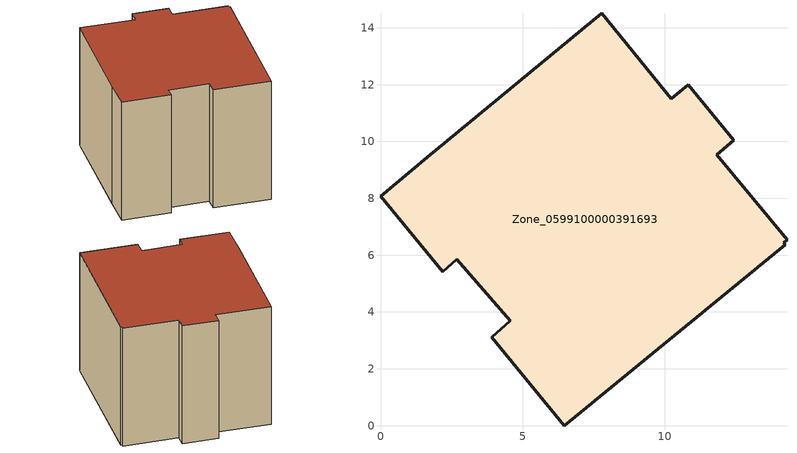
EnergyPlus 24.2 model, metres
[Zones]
Zone_0599100000391693
 floor ground (C_G): 0,8.07 1.64,9.45 7.79,14.51 10.23,11.51 10.83,12 12.44,10.04 11.83,9.54 14.3,6.54 14.19,6.44 14.24,6.37 6.47,0 3.92,3.11 4.56,3.69 2.68,5.85 2.2,5.41 z0
 wall outside (C_F): 1.64,9.45 0,8.07 2.2,5.41 2.68,5.85 4.56,3.69 3.92,3.11 6.47,0 14.24,6.37 14.19,6.44 14.3,6.54 11.83,9.54 12.44,10.04 10.83,12 10.23,11.51 7.79,14.51 1.64,9.45 z0:9.14
 roof outside (C_R): 6.47,0 14.24,6.37 14.19,6.44 14.3,6.54 11.83,9.54 12.44,10.04 10.83,12 10.23,11.51 7.79,14.51 1.64,9.45 0,8.07 2.2,5.41 2.68,5.85 4.56,3.69 3.92,3.11 z9.14
[BUILDING]
Pand.0599100000391693: North Axis=0; Terrain=City; Loads Convergence Tolerance Value=0.04; Temperature Convergence Tolerance Value=0.4; Solar Distribution=FullExterior; Maximum Number of Warmup Days=25; Minimum Number of Warmup Days=1
[Site:Location]
Rotterdam.The.Hague.AP_ZH_NLD Design_Conditions: Latitude=51.96; Longitude=4.45; Time Zone=1; Elevation=-4.5
[SITE:GROUNDTEMPERATURE:BUILDINGSURFACE]
18, 18, 18, 18, 18, 18, 18, 18, 18, 18, 18, 18
[MATERIAL] Thermal Absorptance=0.9; Solar Absorptance=0.7; Visible Absorptance=0.7
Name | Roughness | Thickness | Conductivity | Density | Specific Heat
G.TI.1946 | MediumSmooth | 0.15 | 1 | 540 | 1210
F.TI.1946 | Rough | 0.3 | 0.857143 | 1920 | 840
R.TI.1946 | MediumRough | 0.2 | 0.1 | 1500 | 1000
[CONSTRUCTION]
C_G: G.TI.1946
C_F: F.TI.1946
C_R: R.TI.1946
[ZONE]
Zone_0599100000391693: Type=1; Multiplier=1; Ceiling Height=Autocalculate; Volume=Autocalculate; Floor Area=autocalculate; Part of Total Floor Area=Yes
[ZONEINFILTRATION:DESIGNFLOWRATE]
Infil_Zone_0599100000391693: Zone or ZoneList or Space or SpaceList=Zone_0599100000391693; Schedule=AlwaysOn; Design Flow Rate Calculation Method=Flow/Area; Flow Rate per Floor Area=0.003; Constant Term Coefficient=1; Temperature Term Coefficient=0; Velocity Term Coefficient=0; Velocity Squared Term Coefficient=0
[HVACTEMPLATE:ZONE:IDEALLOADSAIRSYSTEM]
Zone_0599100000391693: Maximum Heating Supply Air Temperature=50; Minimum Cooling Supply Air Temperature=13; Maximum Heating Supply Air Humidity Ratio=0.0156; Minimum Cooling Supply Air Humidity Ratio=0.0077; Heating Limit=NoLimit; Cooling Limit=NoLimit; Dehumidification Control Type=ConstantSensibleHeatRatio; Cooling Sensible Heat Ratio=0.7; Dehumidification Setpoint=60; Humidification Control Type=None; Humidification Setpoint=30; Outdoor Air Method=None; Outdoor Air Flow Rate per Person=0.00944; Outdoor Air Flow Rate per Zone Floor Area=0; Outdoor Air Flow Rate per Zone=0; Demand Controlled Ventilation Type=None; Outdoor Air Economizer Type=NoEconomizer; Heat Recovery Type=None; Sensible Heat Recovery Effectiveness=0.7; Latent Heat Recovery Effectiveness=0.65
[ZONECONTROL:THERMOSTAT]
ThermostatControl_Zone_0599100000391693: Zone or ZoneList=Zone_0599100000391693; Control Type Schedule=DualSetpointControlType; Control 1=Thermostat_Zone_0599100000391693; Temperature Difference Between Cutout And Setpoint=0
[THERMOSTATSETPOINT:DUALSETPOINT]
Thermostat_Zone_0599100000391693: Heating Setpoint Temperature Schedule=HeatingSetpoint_Zone_0599100000391693; Cooling Setpoint Temperature Schedule=CoolingSetpoint_Zone_0599100000391693
[SCHEDULE:COMPACT]
HeatingSetpoint_Zone_0599100000391693: Through: 12/31, For: AllDays, Until: 24:00, 21
CoolingSetpoint_Zone_0599100000391693: Through: 12/31, For: AllDays, Until: 24:00, 24
DualSetpointControlType: Through: 12/31, For: AllDays, Until: 24:00, 4
AlwaysOn: Through: 12/31, For: AllDays, Until: 24:00, 1
